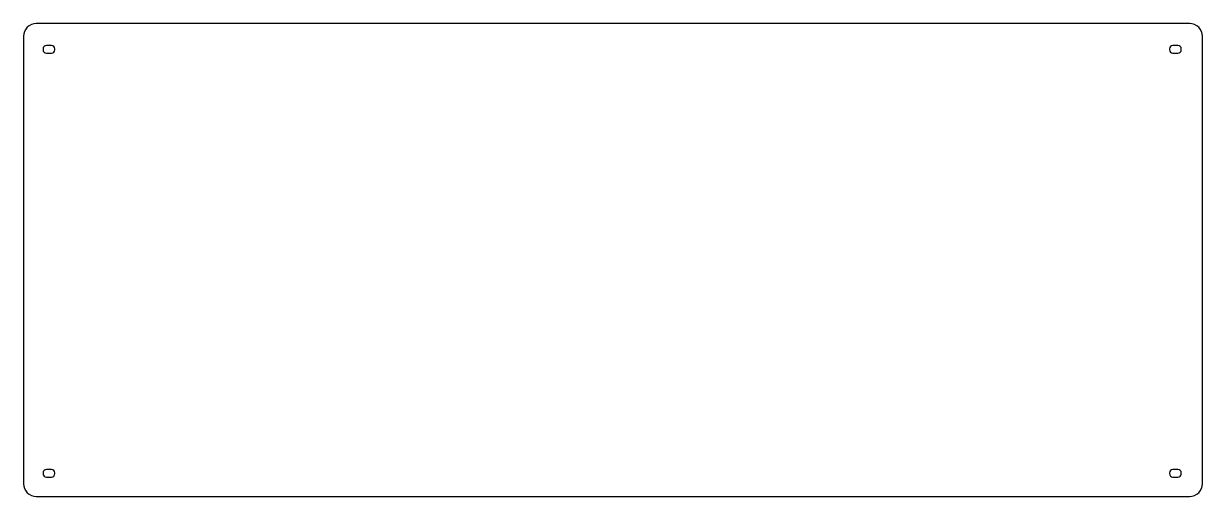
# Model space of a CAD drawing. Header units: millimetres. Extents: x 0 to 1395, y 0 to 560.
import ezdxf

# ---------------------------------------------------------------- set-up
doc = ezdxf.new("R2010")
doc.units = ezdxf.units.MM

msp = doc.modelspace()

# ---------------------------------------------------------------- linework, layer by layer
for points in [[(15, 0), (1380, 0, 0.414214), (1395, 15), (1395, 545, 0.414214), (1380, 560), (15, 560, 0.414214), (0, 545), (0, 15, 0.414214)], [(27, 525), (33, 525, 0.414214), (37, 529), (37, 530, 0.414214), (33, 534), (27, 534, 0.414214), (23, 530), (23, 529, 0.414214)], [(1360, 525), (1366, 525, 0.414214), (1370, 529), (1370, 530, 0.414214), (1366, 534), (1360, 534, 0.414214), (1356, 530), (1356, 529, 0.414214)], [(27, 23), (33, 23, 0.414214), (37, 27), (37, 28, 0.414214), (33, 32), (27, 32, 0.414214), (23, 28), (23, 27, 0.414214)], [(1360, 23), (1366, 23, 0.414214), (1370, 27), (1370, 28, 0.414214), (1366, 32), (1360, 32, 0.414214), (1356, 28), (1356, 27, 0.414214)]]:
    msp.add_lwpolyline(points, format="xyb", close=True)

doc.saveas('drawing.dxf')
